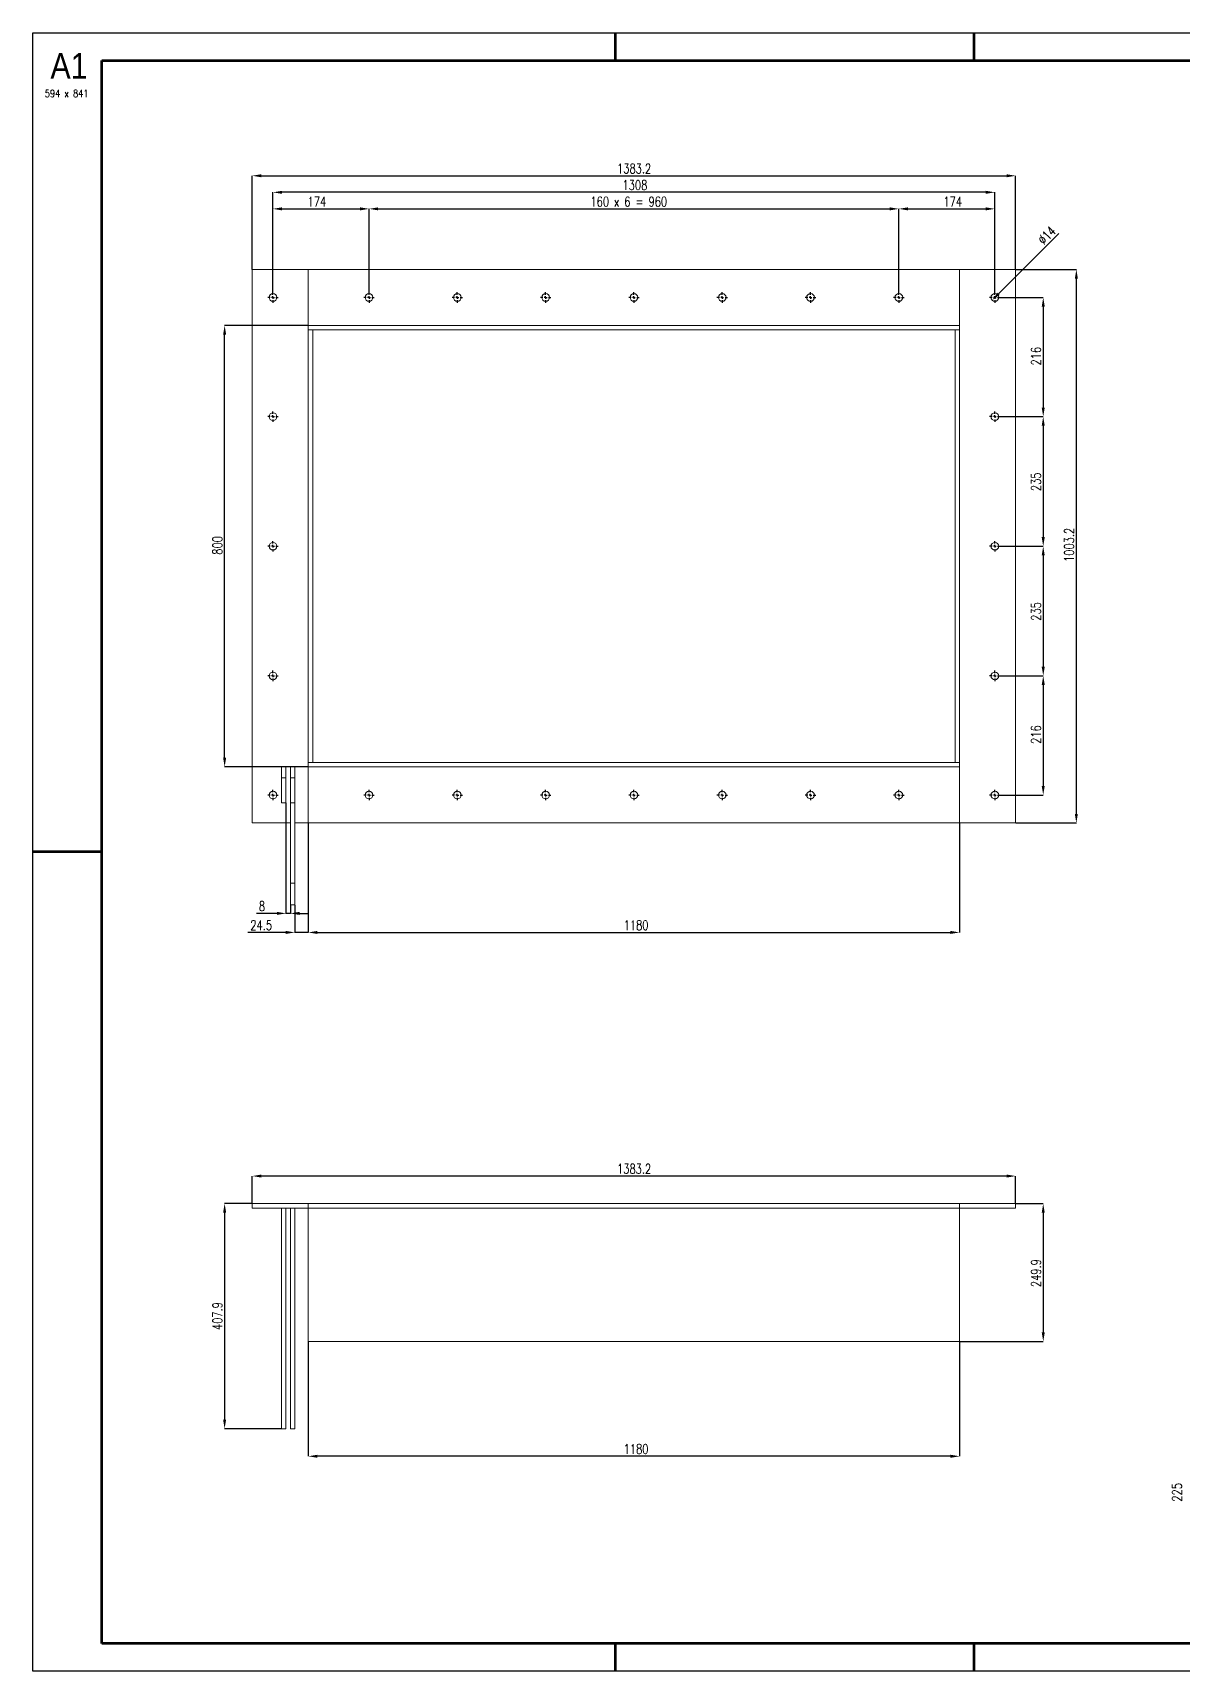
# Model space of a CAD drawing. Header units: millimetres. Extents: x 7096 to 7937, y 1301 to 1895.
# Drawn here: x 7096 to 7512, y 1301 to 1895 of the extents above; entities that cross this region are included whole.
import ezdxf

# ---------------------------------------------------------------- set-up
doc = ezdxf.new("R2010")
doc.units = ezdxf.units.MM
doc.linetypes.add('SLD-Mista-simples', pattern=[10.16, 6.35, -1.27, 1.27, -1.27])
doc.linetypes.add('SLD-Sólida', pattern=[0])
for name, color, linetype in [('CENTRO', 6, 'SLD-Mista-simples'), ('COTA', 1, 'SLD-Sólida'), ('FOLHA', 7, 'Continuous')]:
    doc.layers.add(name, color=color, linetype=linetype)
doc.styles.add('RMN', font='ROMANS9.SHX', dxfattribs={"width": 0.85})
doc.styles.add('SLDTEXTSTYLE3', font='SIMPLEX')
doc.styles.add('SSN', font='sas_____.pfb', dxfattribs={"width": 0.85})

msp = doc.modelspace()

# ---------------------------------------------------------------- linework, layer by layer
at = {"linetype": 'SLD-Sólida', "lineweight": 18}
for p, q in [((7175.08, 1808.91), (7195.4, 1808.91)), ((7175.08, 1808.91), (7175.08, 1608.27)), ((7195.4, 1808.91), (7195.4, 1788.59)), ((7431.4, 1808.91), (7195.4, 1808.91)), ((7431.4, 1788.59), (7431.4, 1808.91)), ((7431.4, 1808.91), (7451.72, 1808.91)), ((7451.72, 1608.27), (7451.72, 1808.91)), ((7195.4, 1787), (7195.4, 1788.59)), ((7431.4, 1788.59), (7195.4, 1788.59)), ((7431.4, 1788.59), (7431.4, 1787)), ((7431.4, 1787), (7195.4, 1787)), ((7195.4, 1630.18), (7195.4, 1787)), ((7195.4, 1787), (7196.99, 1787)), ((7196.99, 1630.18), (7196.99, 1787)), ((7431.4, 1787), (7429.81, 1787)), ((7429.81, 1630.18), (7429.81, 1787)), ((7431.4, 1630.18), (7431.4, 1787)), ((7185.71, 1624.59), (7185.71, 1628.59)), ((7185.71, 1628.59), (7187.3, 1628.59)), ((7187.3, 1624.59), (7187.3, 1628.59)), ((7188.91, 1628.59), (7190.5, 1628.59)), ((7188.91, 1624.59), (7188.91, 1628.59)), ((7190.5, 1624.59), (7190.5, 1628.59)), ((7195.4, 1630.18), (7195.4, 1628.59)), ((7431.4, 1630.18), (7195.4, 1630.18)), ((7195.4, 1630.18), (7196.99, 1630.18)), ((7195.4, 1628.59), (7195.4, 1608.27)), ((7431.4, 1628.59), (7195.4, 1628.59)), ((7431.4, 1630.18), (7429.81, 1630.18)), ((7431.4, 1628.59), (7431.4, 1630.18)), ((7431.4, 1608.27), (7431.4, 1628.59)), ((7185.71, 1615.59), (7185.71, 1624.59)), ((7185.71, 1624.59), (7187.3, 1624.59)), ((7187.3, 1615.59), (7187.3, 1624.59)), ((7188.91, 1624.59), (7190.5, 1624.59)), ((7188.91, 1615.59), (7188.91, 1624.59)), ((7190.5, 1615.59), (7190.5, 1624.59)), ((7185.71, 1615.59), (7187.3, 1615.59)), ((7188.91, 1615.59), (7190.5, 1615.59)), ((7188.91, 1586.49), (7188.91, 1615.59)), ((7190.5, 1586.49), (7190.5, 1615.59)), ((7188.91, 1608.27), (7175.08, 1608.27)), ((7195.4, 1608.27), (7190.5, 1608.27)), ((7195.4, 1608.27), (7431.4, 1608.27)), ((7451.72, 1608.27), (7431.4, 1608.27)), ((7188.91, 1586.49), (7190.5, 1586.49)), ((7188.91, 1578.59), (7188.91, 1586.49)), ((7190.5, 1578.59), (7190.5, 1586.49)), ((7188.91, 1578.59), (7190.5, 1578.59)), ((7195.4, 1470.27), (7175.08, 1470.27)), ((7175.08, 1470.27), (7175.08, 1468.68)), ((7175.08, 1468.68), (7195.4, 1468.68)), ((7185.71, 1388.68), (7185.71, 1468.68)), ((7187.3, 1388.68), (7187.3, 1468.68)), ((7188.91, 1388.68), (7188.91, 1468.68)), ((7190.5, 1388.68), (7190.5, 1468.68)), ((7195.4, 1468.68), (7195.4, 1470.27)), ((7431.4, 1470.27), (7195.4, 1470.27)), ((7431.4, 1468.68), (7195.4, 1468.68)), ((7195.4, 1420.28), (7195.4, 1468.68)), ((7431.4, 1470.27), (7431.4, 1468.68)), ((7451.72, 1470.27), (7431.4, 1470.27)), ((7431.4, 1468.68), (7451.72, 1468.68)), ((7431.4, 1420.28), (7431.4, 1468.68)), ((7451.72, 1468.68), (7451.72, 1470.27)), ((7431.4, 1420.28), (7195.4, 1420.28)), ((7185.71, 1388.68), (7187.3, 1388.68)), ((7188.91, 1388.68), (7190.5, 1388.68))]:
    msp.add_line(p, q, dxfattribs=at)
for centre in [(7182.6, 1798.79), (7217.4, 1798.79), (7249.4, 1798.79), (7281.4, 1798.79), (7313.4, 1798.79), (7345.4, 1798.79), (7377.4, 1798.79), (7409.4, 1798.79), (7444.2, 1798.79), (7182.6, 1755.59), (7444.2, 1755.59), (7182.6, 1708.59), (7444.2, 1708.59), (7182.6, 1661.59), (7444.2, 1661.59), (7182.6, 1618.39), (7217.4, 1618.39), (7249.4, 1618.39), (7281.4, 1618.39), (7313.4, 1618.39), (7345.4, 1618.39), (7377.4, 1618.39), (7409.4, 1618.39), (7444.2, 1618.39)]:
    msp.add_circle(centre, 1.4, dxfattribs=at)
at = {"layer": 'CENTRO'}
for p, q in [((7182.6, 1799.79), (7182.6, 1800.69)), ((7217.4, 1799.79), (7217.4, 1800.69)), ((7249.4, 1799.79), (7249.4, 1800.69)), ((7281.4, 1799.79), (7281.4, 1800.69)), ((7313.4, 1799.79), (7313.4, 1800.69)), ((7345.4, 1799.79), (7345.4, 1800.69)), ((7377.4, 1799.79), (7377.4, 1800.69)), ((7409.4, 1799.79), (7409.4, 1800.69)), ((7444.2, 1799.79), (7444.2, 1800.69)), ((7181.6, 1798.79), (7180.7, 1798.79)), ((7182.6, 1798.79), (7182.1, 1798.79)), ((7182.6, 1798.79), (7182.6, 1799.29)), ((7182.6, 1798.79), (7182.6, 1798.29)), ((7182.6, 1798.79), (7183.1, 1798.79)), ((7182.6, 1797.79), (7182.6, 1796.89)), ((7183.6, 1798.79), (7184.5, 1798.79)), ((7216.4, 1798.79), (7215.5, 1798.79)), ((7217.4, 1798.79), (7216.9, 1798.79)), ((7217.4, 1798.79), (7217.4, 1799.29)), ((7217.4, 1798.79), (7217.4, 1798.29)), ((7217.4, 1798.79), (7217.9, 1798.79)), ((7217.4, 1797.79), (7217.4, 1796.89)), ((7218.4, 1798.79), (7219.3, 1798.79)), ((7248.4, 1798.79), (7247.5, 1798.79)), ((7249.4, 1798.79), (7248.9, 1798.79)), ((7249.4, 1798.79), (7249.4, 1799.29)), ((7249.4, 1798.79), (7249.4, 1798.29)), ((7249.4, 1798.79), (7249.9, 1798.79)), ((7249.4, 1797.79), (7249.4, 1796.89)), ((7250.4, 1798.79), (7251.3, 1798.79)), ((7280.4, 1798.79), (7279.5, 1798.79)), ((7281.4, 1798.79), (7280.9, 1798.79)), ((7281.4, 1798.79), (7281.4, 1799.29)), ((7281.4, 1798.79), (7281.4, 1798.29)), ((7281.4, 1798.79), (7281.9, 1798.79)), ((7281.4, 1797.79), (7281.4, 1796.89)), ((7282.4, 1798.79), (7283.3, 1798.79)), ((7312.4, 1798.79), (7311.5, 1798.79)), ((7313.4, 1798.79), (7312.9, 1798.79)), ((7313.4, 1798.79), (7313.4, 1799.29)), ((7313.4, 1798.79), (7313.4, 1798.29)), ((7313.4, 1798.79), (7313.9, 1798.79)), ((7313.4, 1797.79), (7313.4, 1796.89)), ((7314.4, 1798.79), (7315.3, 1798.79)), ((7344.4, 1798.79), (7343.5, 1798.79)), ((7345.4, 1798.79), (7344.9, 1798.79)), ((7345.4, 1798.79), (7345.4, 1799.29)), ((7345.4, 1798.79), (7345.4, 1798.29)), ((7345.4, 1798.79), (7345.9, 1798.79)), ((7345.4, 1797.79), (7345.4, 1796.89)), ((7346.4, 1798.79), (7347.3, 1798.79)), ((7376.4, 1798.79), (7375.5, 1798.79)), ((7377.4, 1798.79), (7376.9, 1798.79)), ((7377.4, 1798.79), (7377.4, 1799.29)), ((7377.4, 1798.79), (7377.4, 1798.29)), ((7377.4, 1798.79), (7377.9, 1798.79)), ((7377.4, 1797.79), (7377.4, 1796.89)), ((7378.4, 1798.79), (7379.3, 1798.79)), ((7408.4, 1798.79), (7407.5, 1798.79)), ((7409.4, 1798.79), (7408.9, 1798.79)), ((7409.4, 1798.79), (7409.4, 1799.29)), ((7409.4, 1798.79), (7409.4, 1798.29)), ((7409.4, 1798.79), (7409.9, 1798.79)), ((7409.4, 1797.79), (7409.4, 1796.89)), ((7410.4, 1798.79), (7411.3, 1798.79)), ((7443.2, 1798.79), (7442.3, 1798.79)), ((7444.2, 1798.79), (7443.7, 1798.79)), ((7444.2, 1798.79), (7444.2, 1799.29)), ((7444.2, 1798.79), (7444.2, 1798.29)), ((7444.2, 1798.79), (7444.7, 1798.79)), ((7444.2, 1797.79), (7444.2, 1796.89)), ((7445.2, 1798.79), (7446.1, 1798.79)), ((7181.6, 1755.59), (7180.7, 1755.59)), ((7182.6, 1755.59), (7182.1, 1755.59)), ((7182.6, 1756.59), (7182.6, 1757.49)), ((7182.6, 1755.59), (7182.6, 1756.09)), ((7182.6, 1755.59), (7182.6, 1755.09)), ((7182.6, 1755.59), (7183.1, 1755.59)), ((7182.6, 1754.59), (7182.6, 1753.69)), ((7183.6, 1755.59), (7184.5, 1755.59)), ((7443.2, 1755.59), (7442.3, 1755.59)), ((7444.2, 1755.59), (7443.7, 1755.59)), ((7444.2, 1756.59), (7444.2, 1757.49)), ((7444.2, 1755.59), (7444.2, 1756.09)), ((7444.2, 1755.59), (7444.2, 1755.09)), ((7444.2, 1755.59), (7444.7, 1755.59)), ((7444.2, 1754.59), (7444.2, 1753.69)), ((7445.2, 1755.59), (7446.1, 1755.59)), ((7181.6, 1708.59), (7180.7, 1708.59)), ((7182.6, 1708.59), (7182.1, 1708.59)), ((7182.6, 1709.59), (7182.6, 1710.49)), ((7182.6, 1708.59), (7182.6, 1709.09)), ((7182.6, 1708.59), (7182.6, 1708.09)), ((7182.6, 1708.59), (7183.1, 1708.59)), ((7182.6, 1707.59), (7182.6, 1706.69)), ((7183.6, 1708.59), (7184.5, 1708.59)), ((7443.2, 1708.59), (7442.3, 1708.59)), ((7444.2, 1708.59), (7443.7, 1708.59)), ((7444.2, 1709.59), (7444.2, 1710.49)), ((7444.2, 1708.59), (7444.2, 1709.09)), ((7444.2, 1708.59), (7444.2, 1708.09)), ((7444.2, 1708.59), (7444.7, 1708.59)), ((7444.2, 1707.59), (7444.2, 1706.69)), ((7445.2, 1708.59), (7446.1, 1708.59)), ((7182.6, 1662.59), (7182.6, 1663.49)), ((7444.2, 1662.59), (7444.2, 1663.49)), ((7181.6, 1661.59), (7180.7, 1661.59)), ((7182.6, 1661.59), (7182.1, 1661.59)), ((7182.6, 1661.59), (7182.6, 1662.09)), ((7182.6, 1661.59), (7182.6, 1661.09)), ((7182.6, 1661.59), (7183.1, 1661.59)), ((7182.6, 1660.59), (7182.6, 1659.69)), ((7183.6, 1661.59), (7184.5, 1661.59)), ((7443.2, 1661.59), (7442.3, 1661.59)), ((7444.2, 1661.59), (7443.7, 1661.59)), ((7444.2, 1661.59), (7444.2, 1662.09)), ((7444.2, 1661.59), (7444.2, 1661.09)), ((7444.2, 1661.59), (7444.7, 1661.59)), ((7444.2, 1660.59), (7444.2, 1659.69)), ((7445.2, 1661.59), (7446.1, 1661.59)), ((7181.6, 1618.39), (7180.7, 1618.39)), ((7182.6, 1618.39), (7182.1, 1618.39)), ((7182.6, 1619.39), (7182.6, 1620.29)), ((7182.6, 1618.39), (7182.6, 1618.89)), ((7182.6, 1618.39), (7182.6, 1617.89)), ((7182.6, 1618.39), (7183.1, 1618.39)), ((7182.6, 1617.39), (7182.6, 1616.49)), ((7183.6, 1618.39), (7184.5, 1618.39)), ((7216.4, 1618.39), (7215.5, 1618.39)), ((7217.4, 1618.39), (7216.9, 1618.39)), ((7217.4, 1619.39), (7217.4, 1620.29)), ((7217.4, 1618.39), (7217.4, 1618.89)), ((7217.4, 1618.39), (7217.4, 1617.89)), ((7217.4, 1618.39), (7217.9, 1618.39)), ((7217.4, 1617.39), (7217.4, 1616.49)), ((7218.4, 1618.39), (7219.3, 1618.39)), ((7248.4, 1618.39), (7247.5, 1618.39)), ((7249.4, 1618.39), (7248.9, 1618.39)), ((7249.4, 1619.39), (7249.4, 1620.29)), ((7249.4, 1618.39), (7249.4, 1618.89)), ((7249.4, 1618.39), (7249.4, 1617.89)), ((7249.4, 1618.39), (7249.9, 1618.39)), ((7249.4, 1617.39), (7249.4, 1616.49)), ((7250.4, 1618.39), (7251.3, 1618.39)), ((7280.4, 1618.39), (7279.5, 1618.39)), ((7281.4, 1618.39), (7280.9, 1618.39)), ((7281.4, 1619.39), (7281.4, 1620.29)), ((7281.4, 1618.39), (7281.4, 1618.89)), ((7281.4, 1618.39), (7281.4, 1617.89)), ((7281.4, 1618.39), (7281.9, 1618.39)), ((7281.4, 1617.39), (7281.4, 1616.49)), ((7282.4, 1618.39), (7283.3, 1618.39)), ((7312.4, 1618.39), (7311.5, 1618.39)), ((7313.4, 1618.39), (7312.9, 1618.39)), ((7313.4, 1619.39), (7313.4, 1620.29)), ((7313.4, 1618.39), (7313.4, 1618.89)), ((7313.4, 1618.39), (7313.4, 1617.89)), ((7313.4, 1618.39), (7313.9, 1618.39)), ((7313.4, 1617.39), (7313.4, 1616.49)), ((7314.4, 1618.39), (7315.3, 1618.39)), ((7344.4, 1618.39), (7343.5, 1618.39)), ((7345.4, 1618.39), (7344.9, 1618.39)), ((7345.4, 1619.39), (7345.4, 1620.29)), ((7345.4, 1618.39), (7345.4, 1618.89)), ((7345.4, 1618.39), (7345.4, 1617.89)), ((7345.4, 1618.39), (7345.9, 1618.39)), ((7345.4, 1617.39), (7345.4, 1616.49)), ((7346.4, 1618.39), (7347.3, 1618.39)), ((7376.4, 1618.39), (7375.5, 1618.39)), ((7377.4, 1618.39), (7376.9, 1618.39)), ((7377.4, 1619.39), (7377.4, 1620.29)), ((7377.4, 1618.39), (7377.4, 1618.89)), ((7377.4, 1618.39), (7377.4, 1617.89)), ((7377.4, 1618.39), (7377.9, 1618.39)), ((7377.4, 1617.39), (7377.4, 1616.49)), ((7378.4, 1618.39), (7379.3, 1618.39)), ((7408.4, 1618.39), (7407.5, 1618.39)), ((7409.4, 1618.39), (7408.9, 1618.39)), ((7409.4, 1619.39), (7409.4, 1620.29)), ((7409.4, 1618.39), (7409.4, 1618.89)), ((7409.4, 1618.39), (7409.4, 1617.89)), ((7409.4, 1618.39), (7409.9, 1618.39)), ((7409.4, 1617.39), (7409.4, 1616.49)), ((7410.4, 1618.39), (7411.3, 1618.39)), ((7443.2, 1618.39), (7442.3, 1618.39)), ((7444.2, 1618.39), (7443.7, 1618.39)), ((7444.2, 1619.39), (7444.2, 1620.29)), ((7444.2, 1618.39), (7444.2, 1618.89)), ((7444.2, 1618.39), (7444.2, 1617.89)), ((7444.2, 1618.39), (7444.7, 1618.39)), ((7444.2, 1617.39), (7444.2, 1616.49)), ((7445.2, 1618.39), (7446.1, 1618.39))]:
    msp.add_line(p, q, dxfattribs=at)
at = {"layer": 'COTA'}
for p, q in [((7175.08, 1808.97), (7175.08, 1842.91)), ((7178.38, 1842.91), (7448.42, 1842.91)), ((7451.72, 1808.97), (7451.72, 1842.91)), ((7182.6, 1800.75), (7182.6, 1836.91)), ((7440.9, 1836.91), (7185.9, 1836.91)), ((7444.2, 1800.75), (7444.2, 1836.91)), ((7182.6, 1800.75), (7182.6, 1830.91)), ((7185.9, 1830.91), (7214.1, 1830.91)), ((7217.4, 1800.75), (7217.4, 1830.91)), ((7217.4, 1800.75), (7217.4, 1830.91)), ((7220.7, 1830.91), (7406.1, 1830.91)), ((7409.4, 1800.75), (7409.4, 1830.91)), ((7409.4, 1800.75), (7409.4, 1830.91)), ((7412.7, 1830.91), (7440.9, 1830.91)), ((7444.2, 1800.75), (7444.2, 1830.91)), ((7467.42, 1822.01), (7445.55, 1800.13)), ((7451.78, 1808.91), (7473.72, 1808.91)), ((7473.72, 1611.57), (7473.72, 1805.61)), ((7446.16, 1798.79), (7461.72, 1798.79)), ((7461.72, 1795.49), (7461.72, 1758.89)), ((7195.34, 1788.59), (7165.08, 1788.59)), ((7165.08, 1631.89), (7165.08, 1785.29)), ((7446.16, 1755.59), (7461.72, 1755.59)), ((7446.16, 1755.59), (7461.72, 1755.59)), ((7461.72, 1752.29), (7461.72, 1711.89)), ((7446.16, 1708.59), (7461.72, 1708.59)), ((7446.16, 1708.59), (7461.72, 1708.59)), ((7461.72, 1705.29), (7461.72, 1664.89)), ((7446.16, 1661.59), (7461.72, 1661.59)), ((7446.16, 1661.59), (7461.72, 1661.59)), ((7461.72, 1658.29), (7461.72, 1621.69)), ((7195.34, 1628.59), (7165.08, 1628.59)), ((7446.16, 1618.39), (7461.72, 1618.39)), ((7187.3, 1615.53), (7187.3, 1575.49)), ((7195.4, 1608.21), (7195.4, 1568.59)), ((7195.4, 1608.21), (7195.4, 1568.59)), ((7431.4, 1608.21), (7431.4, 1568.59)), ((7451.78, 1608.27), (7473.72, 1608.27)), ((7184, 1575.49), (7176.58, 1575.49)), ((7188.91, 1575.49), (7187.3, 1575.49)), ((7188.91, 1578.53), (7188.91, 1575.49)), ((7190.5, 1578.53), (7190.5, 1568.59)), ((7192.21, 1575.49), (7195.52, 1575.49)), ((7187.2, 1568.59), (7173.52, 1568.59)), ((7195.4, 1568.59), (7190.5, 1568.59)), ((7198.7, 1568.59), (7428.1, 1568.59)), ((7198.7, 1568.59), (7202.01, 1568.59)), ((7175.08, 1470.33), (7175.08, 1480.27)), ((7448.42, 1480.27), (7178.38, 1480.27)), ((7451.72, 1470.33), (7451.72, 1480.27)), ((7175.02, 1470.27), (7165.08, 1470.27)), ((7451.78, 1470.27), (7461.72, 1470.27)), ((7165.08, 1466.97), (7165.08, 1391.98)), ((7461.72, 1466.97), (7461.72, 1423.58)), ((7195.4, 1420.22), (7195.4, 1378.68)), ((7431.4, 1420.22), (7431.4, 1378.68)), ((7431.46, 1420.28), (7461.72, 1420.28)), ((7185.65, 1388.68), (7165.08, 1388.68)), ((7428.1, 1378.68), (7198.7, 1378.68))]:
    msp.add_line(p, q, dxfattribs=at)
for points in [[(7178.38, 1843.46), (7178.38, 1842.36), (7175.08, 1842.91)], [(7448.42, 1843.46), (7448.42, 1842.36), (7451.72, 1842.91)], [(7185.9, 1837.46), (7185.9, 1836.36), (7182.6, 1836.91)], [(7440.9, 1837.46), (7440.9, 1836.36), (7444.2, 1836.91)], [(7185.9, 1831.46), (7185.9, 1830.36), (7182.6, 1830.91)], [(7214.1, 1831.46), (7214.1, 1830.36), (7217.4, 1830.91)], [(7220.7, 1831.46), (7220.7, 1830.36), (7217.4, 1830.91)], [(7406.1, 1831.46), (7406.1, 1830.36), (7409.4, 1830.91)], [(7412.7, 1831.46), (7412.7, 1830.36), (7409.4, 1830.91)], [(7440.9, 1831.46), (7440.9, 1830.36), (7444.2, 1830.91)], [(7473.17, 1805.61), (7474.27, 1805.61), (7473.72, 1808.91)], [(7445.16, 1800.52), (7445.94, 1799.74), (7443.21, 1797.8)], [(7461.17, 1795.49), (7462.27, 1795.49), (7461.72, 1798.79)], [(7164.53, 1785.29), (7165.63, 1785.29), (7165.08, 1788.59)], [(7461.17, 1758.89), (7462.27, 1758.89), (7461.72, 1755.59)], [(7461.17, 1752.29), (7462.27, 1752.29), (7461.72, 1755.59)], [(7461.17, 1711.89), (7462.27, 1711.89), (7461.72, 1708.59)], [(7461.17, 1705.29), (7462.27, 1705.29), (7461.72, 1708.59)], [(7461.17, 1664.89), (7462.27, 1664.89), (7461.72, 1661.59)], [(7461.17, 1658.29), (7462.27, 1658.29), (7461.72, 1661.59)], [(7164.53, 1631.89), (7165.63, 1631.89), (7165.08, 1628.59)], [(7461.17, 1621.69), (7462.27, 1621.69), (7461.72, 1618.39)], [(7473.17, 1611.57), (7474.27, 1611.57), (7473.72, 1608.27)], [(7184, 1576.04), (7184, 1574.94), (7187.3, 1575.49)], [(7192.21, 1576.04), (7192.21, 1574.94), (7188.91, 1575.49)], [(7187.2, 1569.14), (7187.2, 1568.04), (7190.5, 1568.59)], [(7198.7, 1569.14), (7198.7, 1568.04), (7195.4, 1568.59)], [(7198.7, 1569.14), (7198.7, 1568.04), (7195.4, 1568.59)], [(7428.1, 1569.14), (7428.1, 1568.04), (7431.4, 1568.59)], [(7178.38, 1480.82), (7178.38, 1479.72), (7175.08, 1480.27)], [(7448.42, 1480.82), (7448.42, 1479.72), (7451.72, 1480.27)], [(7164.53, 1466.97), (7165.63, 1466.97), (7165.08, 1470.27)], [(7461.17, 1466.97), (7462.27, 1466.97), (7461.72, 1470.27)], [(7461.17, 1423.58), (7462.27, 1423.58), (7461.72, 1420.28)], [(7164.53, 1391.98), (7165.63, 1391.98), (7165.08, 1388.68)], [(7198.7, 1379.23), (7198.7, 1378.13), (7195.4, 1378.68)], [(7428.1, 1379.23), (7428.1, 1378.13), (7431.4, 1378.68)]]:
    msp.add_solid(points, dxfattribs=at)
at = {"layer": 'FOLHA', "color": 9, "lineweight": 100}
for p, q in [((7306.56, 1894.75), (7306.56, 1884.75)), ((7436.56, 1894.75), (7436.56, 1884.75)), ((7120.56, 1884.75), (7926.56, 1884.75)), ((7120.56, 1310.75), (7120.56, 1884.75)), ((7120.56, 1597.75), (7095.56, 1597.75)), ((7926.56, 1310.75), (7120.56, 1310.75)), ((7306.56, 1310.75), (7306.56, 1300.75)), ((7436.56, 1310.75), (7436.56, 1300.75))]:
    msp.add_line(p, q, dxfattribs=at)
at = {"layer": 'FOLHA'}
msp.add_lwpolyline([(7095.56, 1894.75), (7936.56, 1894.75), (7936.56, 1300.75), (7095.56, 1300.75)], close=True, dxfattribs=at)

# ---------------------------------------------------------------- texts
at = {"layer": 'COTA', "style": 'SLDTEXTSTYLE3', "width": 0.75}
for s, p in [('1383.2', (7307.28, 1843.78)), ('1308', (7309.25, 1837.78)), ('174', (7195.13, 1831.78)), ('160 x 6 = 960', (7297.65, 1831.78)), ('174', (7425.56, 1831.78)), ('8', (7177.46, 1576.37)), ('24.5', (7174.4, 1569.46)), ('1180', (7309.68, 1569.46)), ('1383.2', (7307.28, 1481.14)), ('1180', (7309.68, 1379.56))]:
    msp.add_text(s, height=3.5, dxfattribs=at).set_placement(p)
for s, rotation, p in [('∅14', 45, (7461.85, 1817.67)), ('216', 90, (7460.85, 1774.13)), ('235', 90, (7460.85, 1728.59)), ('800', 90, (7164.21, 1705.53)), ('1003.2', 90, (7472.85, 1702.9)), ('235', 90, (7460.85, 1681.59)), ('216', 90, (7460.85, 1636.93)), ('249.9', 90, (7460.85, 1440.02)), ('407.9', 90, (7164.21, 1424.44)), ('225', 90, (7511.92, 1362.23))]:
    msp.add_text(s, height=3.5, rotation=rotation, dxfattribs=at).set_placement(p)
at = {"layer": 'FOLHA', "color": 1, "style": 'SSN', "width": 0.85}
msp.add_text('A1', height=9.265, dxfattribs=at).set_placement((7101.95, 1878.13))
at = {"layer": 'FOLHA', "style": 'RMN', "width": 0.85}
msp.add_text('594 x 841', height=2.58, dxfattribs=at).set_placement((7099.89, 1871.45))

doc.saveas('drawing.dxf')
